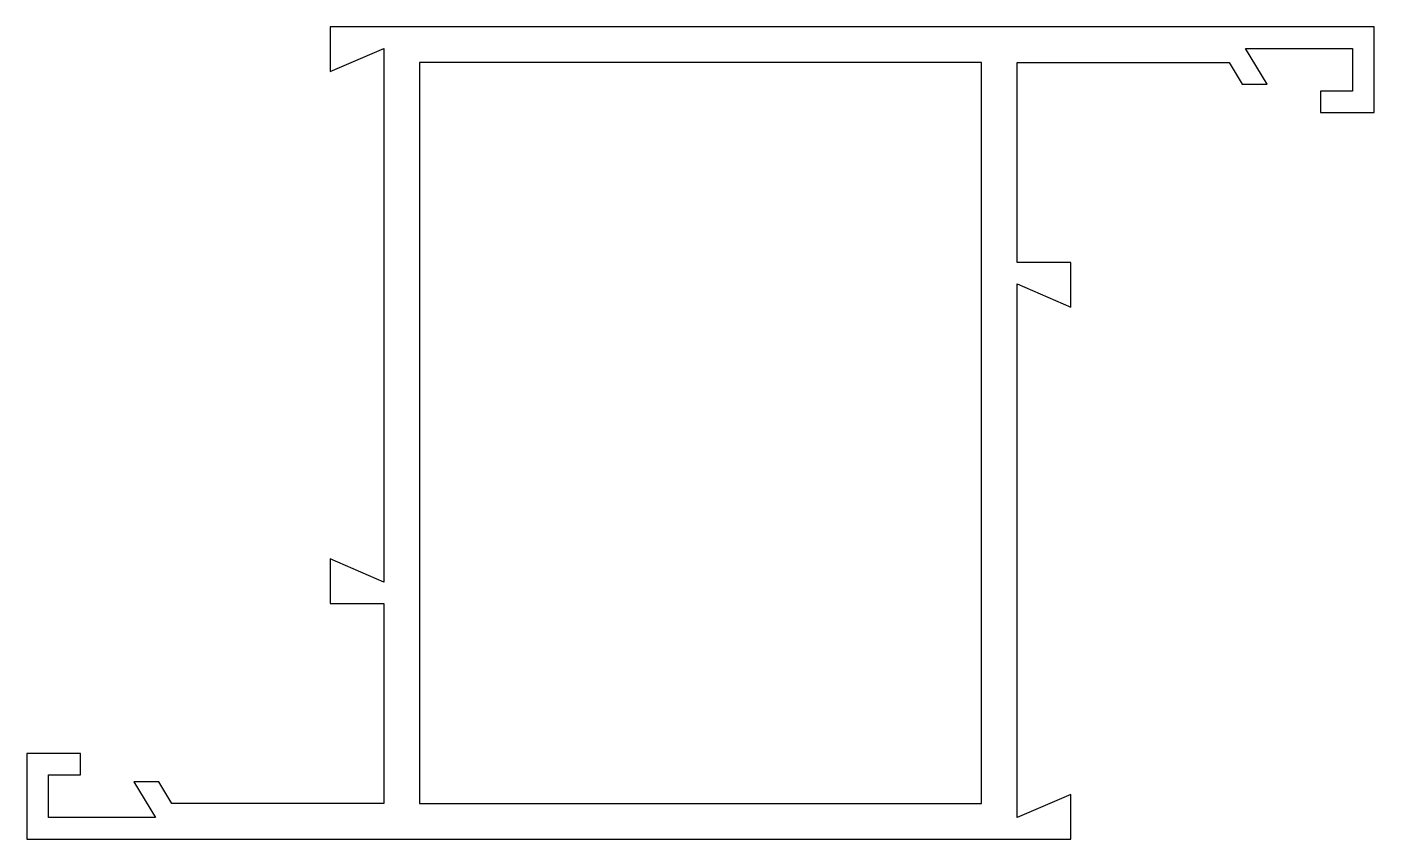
# Model space of a CAD drawing. Extents: x 114.8 to 190.3, y 189.9 to 235.4.
import ezdxf

# ---------------------------------------------------------------- set-up
doc = ezdxf.new("R2010")
doc.units = 0
doc.header["$LTSCALE"] = 15
doc.layers.add('ANA', color=220, linetype='CONTINUOUS')

msp = doc.modelspace()

# ---------------------------------------------------------------- linework, layer by layer
at = {"layer": 'ANA', "color": 0}
msp.add_lwpolyline([(183.149, 234.188), (189.149, 234.188), (189.149, 231.788), (187.349, 231.788), (187.349, 230.588), (190.349, 230.588), (190.349, 235.388), (131.849, 235.388), (131.849, 232.888), (134.849, 234.188), (134.849, 204.288), (131.849, 205.588), (131.849, 203.088), (134.849, 203.088), (134.849, 191.888), (122.968, 191.888), (122.248, 193.088), (120.849, 193.088), (122.049, 191.088), (116.049, 191.088), (116.049, 193.488), (117.849, 193.488), (117.849, 194.688), (114.849, 194.688), (114.849, 189.888), (170.349, 189.888), (173.349, 189.888), (173.349, 192.388), (170.349, 191.088), (170.349, 220.988), (173.349, 219.688), (173.349, 222.188), (170.349, 222.188), (170.349, 233.388), (170.349, 233.388), (182.23, 233.388), (182.95, 232.188), (184.349, 232.188)], close=True, dxfattribs=at)
at = {"layer": 'ANA', "color": 0, "linetype": 'BYBLOCK'}
msp.add_lwpolyline([(136.849, 191.888), (168.349, 191.888), (168.349, 233.388), (136.849, 233.388)], close=True, dxfattribs=at)

doc.saveas('drawing.dxf')
